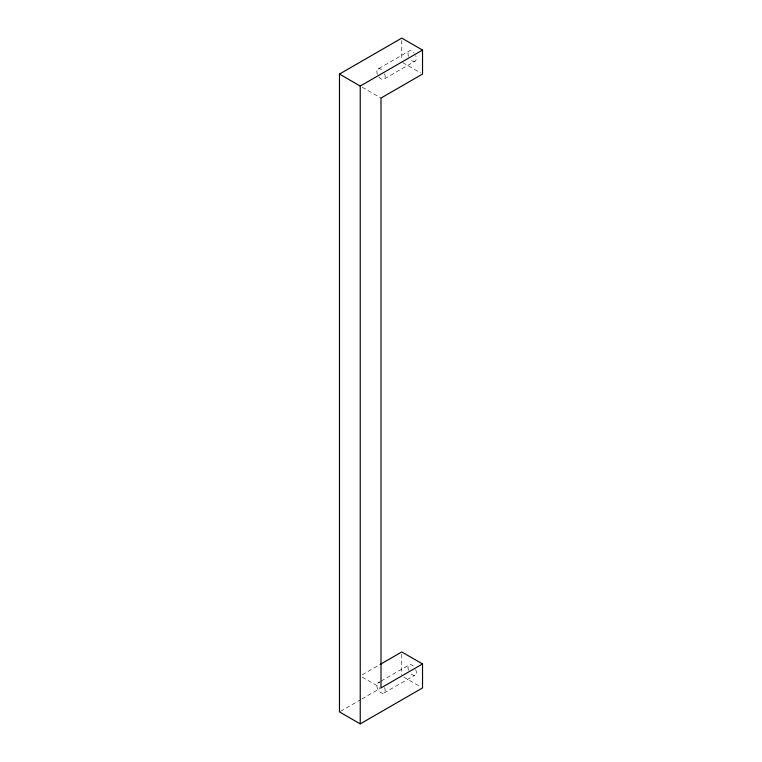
<?xml version="1.0" encoding="UTF-8"?>
<svg xmlns="http://www.w3.org/2000/svg" width="762" height="762" viewBox="0 0 762 762"><rect width="100%" height="100%" fill="white"/><g stroke="black" fill="none" stroke-linecap="round" stroke-linejoin="round"><path stroke-width="0.57" stroke-dasharray="3.81 2.86" d="M377.4 74.39A5.877 3.391 60 0 1 378.066 68.98L409.213 50.997A5.877 3.391 60 0 1 414.223 53.13M378.924 77.019A5.877 3.391 60 0 0 383.934 79.153L415.09 61.17A5.877 3.391 60 0 0 415.747 55.759M362.264 674.77L380.495 664.245M378.066 682.847L380.076 681.685M381.076 681.104L409.213 664.864A5.877 3.391 60 0 1 414.223 666.998M340.49 711.317L360.912 699.526M361.94 698.935L380.324 688.324M383.934 693.02L415.09 675.037M402.755 62.646L420.557 72.923M362.207 87.201L381 98.05M403.746 677.085L420.557 686.791M362.207 677.085L380.009 687.362M401.764 40.386L401.764 59.798M401.764 654.244L401.764 674.799M415.747 669.627A5.877 3.391 60 0 1 415.442 674.77A5.877 3.391 60 0 1 411.07 673.96M408.556 670.265A5.877 3.391 60 0 1 409.213 664.864M415.09 61.17A5.877 3.391 60 0 1 410.07 59.036M408.556 56.407A5.877 3.391 60 0 1 409.213 50.997M384.6 73.743A5.877 3.391 60 0 1 383.934 79.153M378.066 68.98A5.877 3.391 60 0 1 383.076 71.114M384.6 687.61A5.877 3.391 60 0 1 382.753 693.296A5.877 3.391 60 0 1 377.095 687.314A5.877 3.391 60 0 1 379.924 682.676"/><path stroke-width="1.14" d="M339.471 74.066L401.764 38.1L422.529 50.092L422.529 74.066L381 98.05L381 687.934L422.529 663.95L422.529 687.934L360.236 723.9L339.471 711.908L339.471 74.066L360.236 86.058L422.529 50.092M380.495 664.245L401.764 651.967L422.529 663.95M360.236 86.058L360.236 723.9"/></g></svg>
